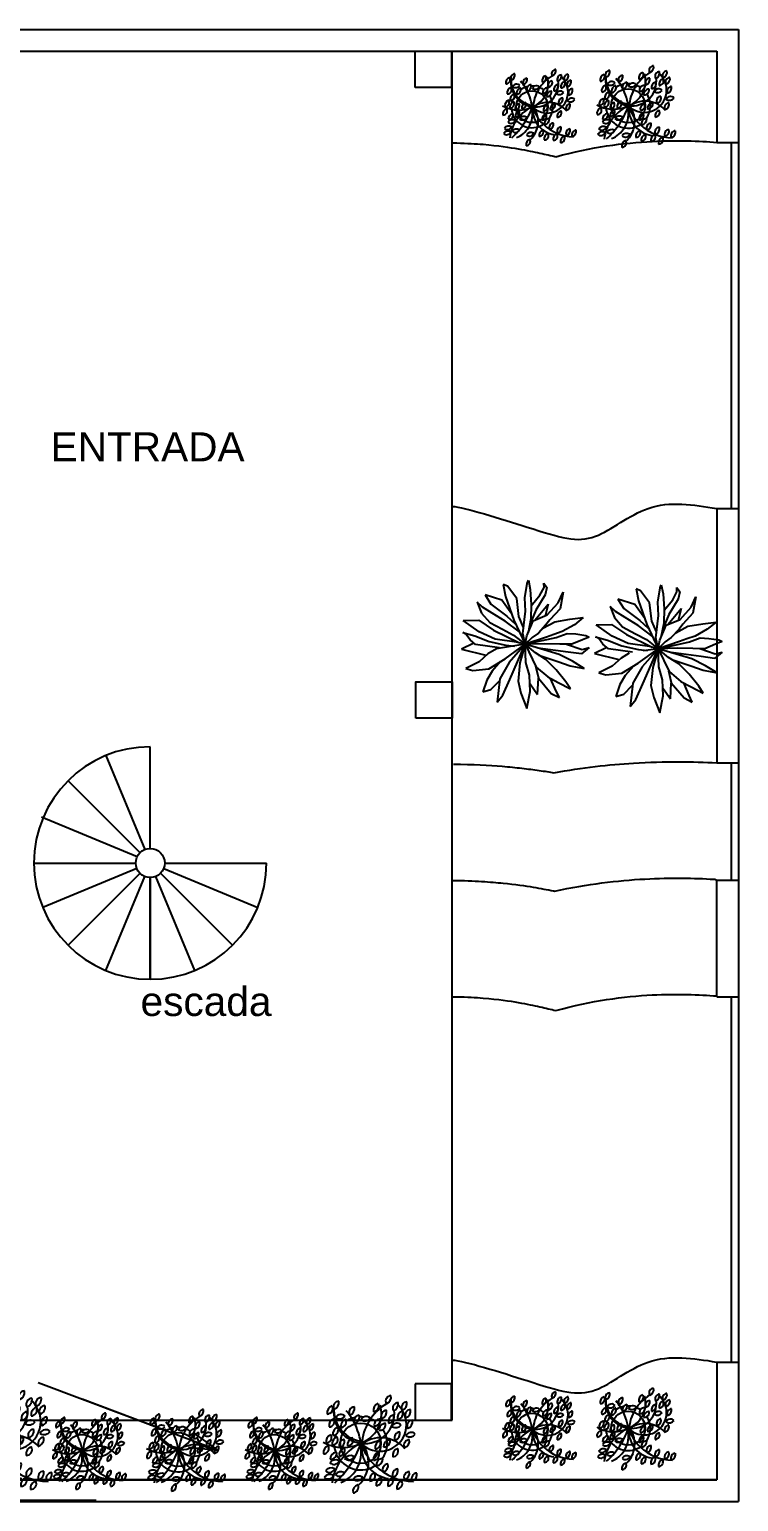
# Model space of a CAD drawing. Extents: x 130 to 509, y 87 to 225.
# Drawn here: x 343.83 to 348.71, y 150.93 to 161.06 of the extents above; entities that cross this region are included whole.
import ezdxf

# ---------------------------------------------------------------- set-up
doc = ezdxf.new("R2010")
doc.units = 0
doc.header["$LTSCALE"] = 7
doc.layers.get('0').update_dxf_attribs({"linetype": 'CONTINUOUS'})
for name, color, linetype in [('01', 7, 'CONTINUOUS'), ('02', 2, 'CONTINUOUS'), ('06', 6, 'CONTINUOUS'), ('60', 1, 'CONTINUOUS'), ('VEGET', 64, 'CONTINUOUS'), ('VEGET-I', 62, 'CONTINUOUS')]:
    doc.layers.add(name, color=color, linetype=linetype)
doc.styles.add('ARIAL', font='arial.ttf', dxfattribs={"height": 0.075})
doc.dimstyles.get("Standard").update_dxf_attribs({"dimtxt": 0.18, "dimasz": 0.18, "dimexe": 0.18, "dimexo": 0.0625, "dimgap": 0.09, "dimtad": 0, "dimtih": 1, "dimtoh": 1, "dimdec": 4, "dimzin": 0, "dimdsep": 46, "dimtxsty": 'Standard', "dimcen": 0.09, "dimadec": 0, "dimazin": 0, "dimtfac": 1, "dimtdec": 4, "dimtofl": 0, "dimtmove": 0, "dimatfit": 3, "dimfxl": 1, "dimtolj": 1, "dimtzin": 0, "dimarcsym": 0})

# ---------------------------------------------------------------- blocks, each defined once
blk = doc.blocks.new('VEGET-01')
at = {"layer": 'VEGET'}
for centre, radius, start, end in [((-0.1163, 0.1977), 0.0307, 93.38057, 204.4039), ((-0.1548, 0.2202), 0.0376, 288.17868, 12.61208), ((0.1653, 0.2272), 0.0307, 93.38057, 204.4039), ((0.1269, 0.2496), 0.0376, 288.17868, 12.61208), ((-0.1426, 0.1662), 0.0376, 107.13764, 191.57105), ((-0.1807, 0.1893), 0.0307, 272.33954, 23.36287), ((-0.106, 0.1258), 0.0307, 43.83851, 154.86184), ((-0.032, 0.1669), 0.0307, 93.38057, 204.4039), ((-0.059, 0.1546), 0.001, 204.4039, 288.17868), ((-0.0704, 0.1894), 0.0376, 288.17868, 12.61208), ((-0.0052, 0.1217), 0.0307, 93.38057, 143.98164), ((-0.0437, 0.1441), 0.0376, 357.96648, 12.61208), ((0.1057, 0.1788), 0.0376, 107.13764, 191.57105), ((0.0676, 0.202), 0.0307, 272.33954, 23.36287), ((0.1412, 0.1482), 0.0307, 93.38057, 204.4039), ((0.1027, 0.1707), 0.0376, 288.17868, 12.61208), ((0.1864, 0.1172), 0.0376, 107.13764, 191.57105), ((0.1483, 0.1403), 0.0307, 272.33954, 23.36287), ((0.2035, 0.1898), 0.0307, 93.38057, 204.4039), ((0.1756, 0.1521), 0.001, 23.36287, 107.13764), ((0.165, 0.2122), 0.0376, 288.17868, 12.61208), ((0.2354, 0.1377), 0.0376, 107.13764, 191.57105), ((0.1973, 0.1609), 0.0307, 272.33954, 23.36287), ((0.2511, 0.1938), 0.0307, 93.38057, 204.4039), ((0.2246, 0.1727), 0.001, 23.36287, 107.13764), ((0.2126, 0.2163), 0.0376, 288.17868, 12.61208), ((0.2704, 0.1525), 0.0307, 93.38057, 204.4039), ((0.2319, 0.175), 0.0376, 288.17868, 12.61208), ((-0.1331, 0.0966), 0.0376, 107.13764, 191.57105), ((-0.1712, 0.1198), 0.0307, 272.33954, 23.36287), ((-0.1126, 0.0514), 0.0376, 107.13764, 191.57105), ((-0.1439, 0.1316), 0.001, 23.36287, 107.13764), ((-0.1329, 0.1384), 0.001, 154.86184, 238.63661), ((-0.1139, 0.1696), 0.0376, 238.63661, 323.07002), ((-0.1233, 0.0863), 0.001, 23.36287, 107.13764), ((-0.1506, 0.0746), 0.0307, 5.64628, 23.36287), ((0, 0), 0.1429, 138.72336, 147.13049), ((-0.0699, 0.0935), 0.0376, 107.13764, 178.72476), ((-0.0806, 0.1284), 0.001, 23.36287, 107.13764), ((-0.1079, 0.1166), 0.0307, 6.6283, 23.36287), ((0, 0), 0.1429, 102.14243, 122.79041), ((0, 0), 0.1429, 83.7908, 92.46579), ((0.0302, 0.1151), 0.0307, 43.83851, 118.6061), ((0.0223, 0.159), 0.0376, 317.97949, 323.07002), ((0, 0), 0.1429, 56.45063, 69.43833), ((0.1041, 0.1014), 0.0307, 82.98914, 144.77841), ((0.0703, 0.1304), 0.0376, 316.37904, 2.22065), ((0, 0), 0.1429, 41.36895, 46.99327), ((0.1364, 0.0707), 0.0376, 94.88827, 140.76068), ((0.1141, 0.136), 0.001, 204.4039, 288.17868), ((0.1041, 0.1014), 0.0307, 303.72778, 11.1135), ((0, 0), 0.1429, 5.8965, 32.05556), ((0.1332, 0.1071), 0.001, 11.1135, 94.88827), ((0.1694, 0.0911), 0.001, 154.86184, 238.63661), ((0.1963, 0.0785), 0.0307, 43.83851, 154.86184), ((0.1885, 0.1224), 0.0376, 238.63661, 323.07002), ((0.2433, 0.1402), 0.001, 204.4039, 288.17868), ((0.2807, 0.095), 0.0307, 93.38057, 204.4039), ((0.2536, 0.0827), 0.001, 204.4039, 288.17868), ((0.2422, 0.1174), 0.0376, 288.17868, 12.61208), ((-0.149, 0.0097), 0.0376, 107.13764, 191.57105), ((-0.187, 0.0328), 0.0307, 272.33954, 23.36287), ((-0.1597, 0.0446), 0.001, 23.36287, 107.13764), ((-0.1157, -0.0014), 0.0376, 130.97907, 191.57105), ((-0.1506, 0.0746), 0.0307, 272.33954, 301.68545), ((0, 0), 0.1429, 160.20124, 169.12472), ((0.1607, -0.018), 0.0376, 94.88827, 119.61075), ((0.1285, 0.0127), 0.0307, 296.50201, 11.1135), ((0.1576, 0.0185), 0.001, 11.1135, 94.88827), ((0.2128, 0.0312), 0.0307, 93.38057, 204.4039), ((0.1857, 0.019), 0.001, 204.4039, 288.17868), ((0.1743, 0.0537), 0.0376, 288.17868, 12.61208), ((0.2642, -0.0099), 0.0307, 93.38057, 204.4039), ((0.2257, 0.0126), 0.0376, 288.17868, 12.61208), ((0.2455, 0.0418), 0.001, 154.86184, 238.63661), ((0.2724, 0.0292), 0.0307, 43.83851, 154.86184), ((0.2646, 0.073), 0.0376, 238.63661, 323.07002), ((-0.1632, -0.0488), 0.0376, 107.13764, 191.57105), ((-0.2012, -0.0257), 0.0307, 272.33954, 23.36287), ((-0.174, -0.0139), 0.001, 23.36287, 107.13764), ((-0.1272, -0.0856), 0.0376, 100.94367, 179.32168), ((-0.1595, -0.0549), 0.0307, 260.09017, 348.96864), ((-0.1538, 0.0218), 0.0307, 272.33954, 291.02522), ((0, 0), 0.1429, 182.76947, 199.93067), ((0, 0), 0.1429, 205.16484, 306.72262), ((0, 0), 0.1429, 325.01151, 354.07285), ((0.2101, -0.0646), 0.0376, 107.13764, 191.57105), ((0.172, -0.0415), 0.0307, 272.33954, 23.36287), ((0.1993, -0.0297), 0.001, 23.36287, 107.13764), ((0.2371, -0.0222), 0.001, 204.4039, 288.17868), ((-0.1595, -0.1693), 0.0376, 60.10462, 144.53803), ((-0.1685, -0.1256), 0.0307, 225.30652, 336.32985), ((-0.1348, -0.1261), 0.0376, 60.10462, 144.53803), ((-0.1438, -0.0825), 0.0307, 225.30652, 336.32985), ((-0.1413, -0.1376), 0.001, 336.32985, 60.10462), ((-0.1166, -0.0944), 0.001, 336.32985, 60.10462), ((0.1161, -0.1127), 0.0307, 183.55844, 194.01247), ((0.0873, -0.1199), 0.001, 194.01247, 277.78724), ((0.0823, -0.0836), 0.0376, 277.78724, 2.22065), ((0.1161, -0.1127), 0.0307, 82.98914, 88.17569), ((0.149, -0.1414), 0.0307, 93.38057, 204.4039), ((0.1106, -0.119), 0.0376, 288.17868, 12.61208), ((0.2025, -0.1682), 0.0307, 93.38057, 204.4039), ((0.164, -0.1457), 0.0376, 288.17868, 12.61208), ((-0.1657, -0.2042), 0.0376, 60.10462, 144.53803), ((-0.1747, -0.1606), 0.0307, 225.30652, 336.32985), ((-0.1474, -0.1725), 0.001, 336.32985, 60.10462), ((-0.106, -0.1898), 0.0376, 60.10462, 144.53803), ((-0.115, -0.1462), 0.0307, 225.30652, 336.32985), ((-0.0878, -0.1581), 0.001, 336.32985, 60.10462), ((-0.0042, -0.2592), 0.0376, 107.13764, 191.57105), ((-0.0422, -0.236), 0.0307, 272.33954, 23.36287), ((-0.0086, -0.2138), 0.0376, 60.10462, 144.53803), ((-0.0176, -0.1702), 0.0307, 225.30652, 336.32985), ((-0.015, -0.2242), 0.001, 23.36287, 107.13764), ((0.0097, -0.1821), 0.001, 336.32985, 60.10462), ((0.0863, -0.1954), 0.0376, 107.13764, 191.57105), ((0.0483, -0.1723), 0.0307, 272.33954, 23.36287), ((0.0755, -0.1605), 0.001, 23.36287, 107.13764), ((0.1213, -0.2201), 0.0376, 107.13764, 191.57105), ((0.0832, -0.1969), 0.0307, 272.33954, 23.36287), ((0.1105, -0.1852), 0.001, 23.36287, 107.13764), ((0.122, -0.1537), 0.001, 204.4039, 288.17868), ((0.183, -0.2222), 0.0376, 107.13764, 191.57105), ((0.1449, -0.199), 0.0307, 272.33954, 23.36287), ((0.1722, -0.1872), 0.001, 23.36287, 107.13764), ((0.1754, -0.1804), 0.001, 204.4039, 288.17868), ((0.2323, -0.2386), 0.0376, 107.13764, 191.57105), ((0.1943, -0.2154), 0.0307, 272.33954, 23.36287), ((0.2216, -0.2037), 0.001, 23.36287, 107.13764), ((0.2642, -0.1826), 0.0307, 93.38057, 204.4039), ((0.2371, -0.1948), 0.001, 204.4039, 288.17868), ((0.2257, -0.1601), 0.0376, 288.17868, 12.61208), ((0.305, -0.1901), 0.0307, 93.38057, 204.4039), ((0.278, -0.2024), 0.001, 204.4039, 288.17868), ((0.2666, -0.1676), 0.0376, 288.17868, 12.61208)]:
    blk.add_arc(centre, radius, start, end, dxfattribs=at)
at = {"layer": 'VEGET-I'}
for centre, radius in [((0.0002, 0.0009), 0.1093), ((0.0002, 0.0009), 0.1093), ((0.0017, 0.0009), 0.0101), ((0.0017, 0.0009), 0.0101)]:
    blk.add_circle(centre, radius, dxfattribs=at)
for centre, radius, start, end in [((0.0261, 0.1713), 0.1719, 176.96723, 212.41656), ((0.0279, 0.1813), 0.1719, 176.96723, 213.96318), ((-0.3509, -0.0531), 0.3568, 31.76546, 39.99551), ((0.2811, -0.0225), 0.2757, 117.33103, 145.74295), ((-0.06, 0.1614), 0.1719, 339.4885, 15.0874), ((0.0223, 0.159), 0.1594, 315.08964, 7.61396), ((0.1041, 0.1014), 0.1434, 283.58903, 45.69939), ((-0.1506, 0.0746), 0.0307, 301.68545, 5.64628), ((0.0261, 0.1713), 0.1719, 212.41656, 261.0002), ((0.0279, 0.1813), 0.1719, 213.96318, 261.0002), ((-0.0699, 0.0935), 0.0376, 178.72476, 191.57105), ((-0.1079, 0.1166), 0.0307, 272.33954, 6.6283), ((-0.3509, -0.0531), 0.3568, 8.69905, 31.76546), ((-0.0052, 0.1217), 0.0307, 143.98164, 204.4039), ((-0.0323, 0.1094), 0.001, 204.4039, 288.17868), ((-0.0437, 0.1441), 0.0376, 288.17868, 357.96648), ((-0.06, 0.1614), 0.1719, 291.05442, 339.4885), ((0.0033, 0.1278), 0.001, 154.86184, 238.63661), ((0.0302, 0.1151), 0.0307, 118.6061, 154.86184), ((0.0223, 0.159), 0.0376, 238.63661, 317.97949), ((0.2811, -0.0225), 0.2757, 145.74295, 172.71362), ((0.1041, 0.1014), 0.0307, 144.77841, 194.01247), ((0.0753, 0.0942), 0.001, 194.01247, 277.78724), ((0.0703, 0.1304), 0.0376, 277.78724, 316.37904), ((0.077, 0.0891), 0.001, 204.4039, 288.17868), ((0.1364, 0.0707), 0.0376, 140.76068, 179.32168), ((0.1041, 0.1014), 0.0307, 260.09017, 303.72778), ((-0.0941, 0.1962), 0.2176, 240.22964, 257.26623), ((-0.1538, 0.0218), 0.0307, 291.02522, 23.36287), ((-0.0941, 0.1962), 0.2176, 257.26623, 296.13413), ((-0.1157, -0.0014), 0.0376, 107.13764, 130.97907), ((-0.1265, 0.0335), 0.001, 23.36287, 107.13764), ((-0.0794, -0.014), 0.0376, 107.13764, 191.57105), ((-0.1174, 0.0091), 0.0307, 272.33954, 23.36287), ((-0.0901, 0.0209), 0.001, 23.36287, 107.13764), ((-0.0335, -0.0061), 0.0376, 107.13764, 191.57105), ((-0.0715, 0.017), 0.0307, 272.33954, 23.36287), ((-0.4763, 0.1634), 0.5049, 324.76435, 341.22297), ((-0.0443, 0.0288), 0.001, 23.36287, 107.13764), ((0.0223, 0.159), 0.1594, 262.59281, 315.08964), ((0.1041, 0.1014), 0.1434, 224.47927, 283.58903), ((0.2879, 0.097), 0.3018, 198.56021, 225.92154), ((-0.1294, -0.1001), 0.1719, 347.38628, 39.16327), ((0.1091, -0.1412), 0.1719, 79.60421, 124.95252), ((0.1152, -0.0219), 0.0376, 107.13764, 191.57105), ((0.0771, 0.0012), 0.0307, 272.33954, 23.36287), ((0.1044, 0.013), 0.001, 23.36287, 107.13764), ((0.1607, -0.018), 0.0376, 119.61075, 179.32168), ((0.1091, -0.1412), 0.1719, 40.91955, 79.60421), ((0.0002, 0.0009), 0.1429, 353.70299, 5.53986), ((-0.1272, -0.0856), 0.0376, 94.88827, 100.94367), ((-0.1304, -0.0492), 0.001, 11.1135, 94.88827), ((-0.1595, -0.0549), 0.0307, 348.96864, 11.1135), ((-0.0778, -0.0615), 0.0376, 107.13764, 191.57105), ((-0.1158, -0.0383), 0.0307, 272.33954, 23.36287), ((0.1196, -0.248), 0.2757, 117.33103, 145.81233), ((-0.0885, -0.0265), 0.001, 23.36287, 107.13764), ((-0.0559, -0.1028), 0.0376, 60.10462, 144.53803), ((-0.0649, -0.0592), 0.0307, 225.30652, 336.32985), ((-0.0376, -0.0711), 0.001, 336.32985, 60.10462), ((-0.169, -0.0502), 0.1719, 328.08334, 15.0874), ((0.1765, -0.0199), 0.1719, 176.96723, 221.82034), ((0.1073, -0.0836), 0.0376, 107.13764, 191.57105), ((0.0692, -0.0604), 0.0307, 272.33954, 23.36287), ((0.0965, -0.0487), 0.001, 23.36287, 107.13764), ((0.1285, 0.0127), 0.0307, 260.09017, 296.50201), ((0.1196, -0.248), 0.2757, 145.81233, 172.71362), ((-0.4763, 0.1634), 0.5049, 311.98543, 324.76435), ((-0.169, -0.0502), 0.1719, 291.05442, 328.08334), ((-0.1294, -0.1001), 0.1719, 315.1303, 347.38628), ((0.1765, -0.0199), 0.1719, 221.82034, 261.0002), ((0.2879, 0.097), 0.3018, 225.92154, 269.3964), ((0.1161, -0.1127), 0.0307, 88.17569, 183.55844)]:
    blk.add_arc(centre, radius, start, end, dxfattribs=at)

msp = doc.modelspace()

# ---------------------------------------------------------------- linework, layer by layer
for p, q in [((347.118, 157.225), (347.088, 157.238)), ((347.088, 157.238), (347.103, 157.156)), ((347.181, 157.142), (347.118, 157.225)), ((347.237, 157.145), (347.252, 157.245)), ((347.252, 157.245), (347.261, 157.267)), ((347.261, 157.267), (347.274, 157.203)), ((347.369, 157.216), (347.367, 157.247)), ((347.367, 157.247), (347.387, 157.216)), ((348.167, 157.215), (348.175, 157.236)), ((348.175, 157.236), (348.189, 157.173)), ((346.946, 157.082), (346.909, 157.116)), ((346.909, 157.116), (346.939, 157.04)), ((347.078, 157.129), (346.963, 157.167)), ((346.963, 157.167), (347.003, 157.102)), ((347.147, 157.033), (347.078, 157.129)), ((347.103, 157.156), (347.161, 156.993)), ((347.195, 157.017), (347.181, 157.142)), ((347.24, 157.055), (347.237, 157.145)), ((347.274, 157.203), (347.281, 157.1)), ((347.281, 157.091), (347.34, 157.164)), ((347.377, 157.167), (347.313, 157.062)), ((347.34, 157.164), (347.369, 157.216)), ((347.387, 157.216), (347.377, 157.167)), ((347.465, 157.111), (347.499, 157.184)), ((347.499, 157.184), (347.479, 157.071)), ((347.992, 157.099), (347.877, 157.137)), ((347.877, 157.137), (347.918, 157.072)), ((348.033, 157.195), (348.002, 157.207)), ((348.002, 157.207), (348.018, 157.126)), ((348.018, 157.126), (348.075, 156.963)), ((348.095, 157.111), (348.033, 157.195)), ((348.151, 157.115), (348.167, 157.215)), ((348.189, 157.173), (348.195, 157.07)), ((348.195, 157.061), (348.254, 157.133)), ((348.292, 157.137), (348.227, 157.032)), ((348.254, 157.133), (348.283, 157.186)), ((348.283, 157.186), (348.282, 157.217)), ((348.282, 157.217), (348.302, 157.186)), ((348.302, 157.186), (348.292, 157.137)), ((348.38, 157.081), (348.413, 157.153)), ((348.413, 157.153), (348.393, 157.041)), ((346.939, 157.04), (346.995, 156.977)), ((347.012, 157.04), (346.946, 157.082)), ((347.003, 157.102), (347.113, 157.02)), ((347.102, 156.986), (347.012, 157.04)), ((347.113, 157.02), (347.171, 156.968)), ((347.228, 156.942), (347.195, 157.017)), ((347.223, 156.901), (347.24, 157.055)), ((347.313, 157.062), (347.268, 156.956)), ((347.281, 157.1), (347.277, 157.002)), ((347.294, 156.988), (347.391, 157.028)), ((347.306, 156.993), (347.398, 157.102)), ((347.398, 157.102), (347.377, 157.02)), ((347.391, 157.028), (347.465, 157.111)), ((347.479, 157.071), (347.409, 156.995)), ((347.86, 157.052), (347.823, 157.086)), ((347.823, 157.086), (347.854, 157.01)), ((347.926, 157.01), (347.86, 157.052)), ((347.918, 157.072), (348.028, 156.99)), ((348.061, 157.003), (347.992, 157.099)), ((348.109, 156.986), (348.095, 157.111)), ((348.138, 156.87), (348.155, 157.024)), ((348.155, 157.024), (348.151, 157.115)), ((348.227, 157.032), (348.183, 156.925)), ((348.195, 157.07), (348.192, 156.972)), ((348.221, 156.963), (348.312, 157.072)), ((348.312, 157.072), (348.292, 156.99)), ((348.305, 156.997), (348.38, 157.081)), ((348.393, 157.041), (348.324, 156.965)), ((346.812, 156.991), (346.919, 156.993)), ((346.922, 156.912), (346.812, 156.991)), ((346.919, 156.993), (347.02, 156.924)), ((346.995, 156.977), (347.083, 156.93)), ((347.02, 156.924), (347.199, 156.836)), ((347.083, 156.93), (347.159, 156.888)), ((347.199, 156.911), (347.102, 156.986)), ((347.161, 156.993), (347.238, 156.826)), ((347.25, 156.885), (347.294, 156.988)), ((347.277, 157.002), (347.259, 156.905)), ((347.382, 156.961), (347.33, 156.903)), ((347.36, 156.936), (347.443, 156.981)), ((347.409, 156.995), (347.382, 156.961)), ((347.443, 156.981), (347.546, 156.999)), ((347.577, 156.961), (347.494, 156.914)), ((347.546, 156.999), (347.638, 157.01)), ((347.638, 157.01), (347.577, 156.961)), ((347.727, 156.961), (347.833, 156.963)), ((347.837, 156.881), (347.727, 156.961)), ((347.833, 156.963), (347.935, 156.894)), ((347.854, 157.01), (347.909, 156.947)), ((347.909, 156.947), (347.997, 156.899)), ((348.016, 156.956), (347.926, 157.01)), ((348.113, 156.881), (348.016, 156.956)), ((348.028, 156.99), (348.085, 156.937)), ((348.075, 156.963), (348.153, 156.795)), ((348.142, 156.912), (348.109, 156.986)), ((348.165, 156.854), (348.209, 156.957)), ((348.192, 156.972), (348.173, 156.874)), ((348.209, 156.957), (348.305, 156.997)), ((348.297, 156.93), (348.244, 156.872)), ((348.275, 156.906), (348.358, 156.95)), ((348.324, 156.965), (348.297, 156.93)), ((348.358, 156.95), (348.461, 156.968)), ((348.491, 156.93), (348.408, 156.883)), ((348.461, 156.968), (348.552, 156.979)), ((348.552, 156.979), (348.491, 156.93)), ((346.886, 156.835), (346.801, 156.792)), ((346.831, 156.895), (346.809, 156.908)), ((346.809, 156.908), (346.892, 156.885)), ((346.86, 156.857), (346.831, 156.895)), ((346.897, 156.825), (346.86, 156.857)), ((346.892, 156.885), (346.99, 156.846)), ((347.063, 156.801), (346.897, 156.825)), ((347.032, 156.861), (346.922, 156.912)), ((346.99, 156.846), (347.105, 156.821)), ((347.179, 156.841), (347.032, 156.861)), ((347.102, 156.727), (347.238, 156.826)), ((347.105, 156.821), (347.166, 156.814)), ((347.238, 156.826), (347.129, 156.701)), ((347.134, 156.584), (347.238, 156.826)), ((347.238, 156.826), (347.137, 156.81)), ((347.159, 156.888), (347.238, 156.826)), ((347.238, 156.826), (347.179, 156.841)), ((347.238, 156.826), (347.201, 156.698)), ((347.238, 156.826), (347.223, 156.901)), ((347.238, 156.826), (347.25, 156.885)), ((347.386, 156.875), (347.238, 156.826)), ((347.288, 156.874), (347.238, 156.826)), ((347.238, 156.826), (347.453, 156.874)), ((347.372, 156.83), (347.238, 156.826)), ((347.244, 156.701), (347.238, 156.826)), ((347.238, 156.826), (347.315, 156.669)), ((347.31, 156.767), (347.238, 156.826)), ((347.472, 156.756), (347.238, 156.826)), ((347.33, 156.903), (347.288, 156.874)), ((347.477, 156.828), (347.372, 156.83)), ((347.436, 156.894), (347.386, 156.875)), ((347.494, 156.914), (347.436, 156.894)), ((347.453, 156.874), (347.528, 156.901)), ((347.56, 156.827), (347.477, 156.828)), ((347.524, 156.827), (347.631, 156.79)), ((347.528, 156.901), (347.587, 156.897)), ((347.633, 156.857), (347.56, 156.827)), ((347.587, 156.897), (347.656, 156.886)), ((347.678, 156.875), (347.633, 156.857)), ((347.656, 156.886), (347.678, 156.875)), ((347.745, 156.865), (347.723, 156.878)), ((347.723, 156.878), (347.806, 156.854)), ((347.774, 156.827), (347.745, 156.865)), ((347.811, 156.794), (347.774, 156.827)), ((347.806, 156.854), (347.904, 156.816)), ((347.947, 156.831), (347.837, 156.881)), ((347.904, 156.816), (348.019, 156.791)), ((347.935, 156.894), (348.113, 156.806)), ((348.094, 156.811), (347.947, 156.831)), ((347.997, 156.899), (348.074, 156.858)), ((348.074, 156.858), (348.153, 156.795)), ((348.153, 156.795), (348.138, 156.87)), ((348.153, 156.795), (348.165, 156.854)), ((348.3, 156.845), (348.153, 156.795)), ((348.202, 156.843), (348.153, 156.795)), ((348.153, 156.795), (348.368, 156.843)), ((348.244, 156.872), (348.202, 156.843)), ((348.351, 156.863), (348.3, 156.845)), ((348.408, 156.883), (348.351, 156.863)), ((348.368, 156.843), (348.442, 156.87)), ((348.442, 156.87), (348.501, 156.867)), ((348.547, 156.827), (348.474, 156.796)), ((348.501, 156.867), (348.571, 156.856)), ((348.593, 156.845), (348.547, 156.827)), ((348.571, 156.856), (348.593, 156.845)), ((346.801, 156.792), (346.968, 156.752)), ((346.983, 156.761), (346.922, 156.705)), ((347.041, 156.796), (346.983, 156.761)), ((346.988, 156.658), (347.102, 156.727)), ((347.137, 156.81), (347.041, 156.796)), ((347.381, 156.721), (347.31, 156.767)), ((347.535, 156.772), (347.327, 156.799)), ((347.332, 156.752), (347.464, 156.707)), ((347.452, 156.651), (347.381, 156.721)), ((347.565, 156.709), (347.472, 156.756)), ((347.626, 156.76), (347.535, 156.772)), ((347.678, 156.803), (347.626, 156.76)), ((347.631, 156.79), (347.678, 156.803)), ((347.8, 156.804), (347.715, 156.762)), ((347.715, 156.762), (347.882, 156.722)), ((347.977, 156.771), (347.811, 156.794)), ((347.898, 156.731), (347.837, 156.675)), ((347.955, 156.765), (347.898, 156.731)), ((348.016, 156.696), (348.153, 156.795)), ((348.019, 156.791), (348.081, 156.784)), ((348.153, 156.795), (348.043, 156.671)), ((348.048, 156.553), (348.153, 156.795)), ((348.153, 156.795), (348.051, 156.78)), ((348.153, 156.795), (348.094, 156.811)), ((348.153, 156.795), (348.116, 156.667)), ((348.287, 156.8), (348.153, 156.795)), ((348.158, 156.671), (348.153, 156.795)), ((348.153, 156.795), (348.229, 156.638)), ((348.224, 156.736), (348.153, 156.795)), ((348.386, 156.725), (348.153, 156.795)), ((348.295, 156.691), (348.224, 156.736)), ((348.449, 156.742), (348.242, 156.769)), ((348.247, 156.722), (348.378, 156.677)), ((348.391, 156.798), (348.287, 156.8)), ((348.479, 156.678), (348.386, 156.725)), ((348.474, 156.796), (348.391, 156.798)), ((348.439, 156.797), (348.545, 156.76)), ((348.54, 156.729), (348.449, 156.742)), ((348.593, 156.773), (348.54, 156.729)), ((348.545, 156.76), (348.593, 156.773)), ((346.922, 156.705), (346.831, 156.66)), ((346.831, 156.66), (346.878, 156.645)), ((346.878, 156.645), (346.988, 156.658)), ((347.012, 156.642), (346.975, 156.58)), ((347.068, 156.707), (347.012, 156.642)), ((347.129, 156.701), (347.064, 156.589)), ((347.201, 156.698), (347.19, 156.573)), ((347.269, 156.613), (347.244, 156.701)), ((347.272, 156.502), (347.269, 156.613)), ((347.332, 156.593), (347.311, 156.673)), ((347.315, 156.669), (347.394, 156.602)), ((347.519, 156.567), (347.452, 156.651)), ((347.464, 156.707), (347.548, 156.678)), ((347.548, 156.678), (347.644, 156.66)), ((347.644, 156.66), (347.565, 156.709)), ((347.837, 156.675), (347.745, 156.629)), ((347.745, 156.629), (347.793, 156.615)), ((347.793, 156.615), (347.903, 156.628)), ((347.926, 156.611), (347.889, 156.55)), ((347.903, 156.628), (348.016, 156.696)), ((347.983, 156.676), (347.926, 156.611)), ((348.043, 156.671), (347.979, 156.559)), ((348.116, 156.667), (348.104, 156.542)), ((348.183, 156.582), (348.158, 156.671)), ((348.246, 156.562), (348.226, 156.642)), ((348.229, 156.638), (348.309, 156.571)), ((348.366, 156.62), (348.295, 156.691)), ((348.434, 156.537), (348.366, 156.62)), ((348.378, 156.677), (348.462, 156.648)), ((348.462, 156.648), (348.559, 156.629)), ((348.559, 156.629), (348.479, 156.678)), ((346.975, 156.58), (346.948, 156.499)), ((346.948, 156.499), (347.003, 156.515)), ((347.003, 156.515), (347.061, 156.573)), ((347.064, 156.589), (347.047, 156.428)), ((347.085, 156.477), (347.134, 156.584)), ((347.19, 156.573), (347.21, 156.49)), ((347.272, 156.553), (347.323, 156.48)), ((347.323, 156.48), (347.33, 156.593)), ((347.33, 156.593), (347.418, 156.488)), ((347.394, 156.602), (347.465, 156.564)), ((347.452, 156.504), (347.414, 156.591)), ((347.465, 156.564), (347.55, 156.52)), ((347.55, 156.52), (347.519, 156.567)), ((347.889, 156.55), (347.862, 156.468)), ((347.918, 156.484), (347.975, 156.542)), ((347.979, 156.559), (347.962, 156.397)), ((347.999, 156.446), (348.048, 156.553)), ((348.104, 156.542), (348.124, 156.459)), ((348.187, 156.472), (348.183, 156.582)), ((348.187, 156.522), (348.238, 156.45)), ((348.238, 156.45), (348.244, 156.562)), ((348.244, 156.562), (348.332, 156.457)), ((348.309, 156.571), (348.38, 156.533)), ((348.366, 156.474), (348.329, 156.561)), ((348.38, 156.533), (348.464, 156.49)), ((348.464, 156.49), (348.434, 156.537)), ((347.047, 156.428), (347.085, 156.477)), ((347.21, 156.49), (347.25, 156.384)), ((347.25, 156.384), (347.272, 156.502)), ((347.418, 156.488), (347.474, 156.459)), ((347.474, 156.459), (347.452, 156.504)), ((347.862, 156.468), (347.918, 156.484)), ((347.962, 156.397), (347.999, 156.446)), ((348.124, 156.459), (348.165, 156.354)), ((348.165, 156.354), (348.187, 156.472)), ((348.332, 156.457), (348.388, 156.428)), ((348.388, 156.428), (348.366, 156.474))]:
    msp.add_line(p, q)
at = {"layer": '01'}
for p, q in [((348.556, 160.28), (348.706, 160.28)), ((348.556, 157.761), (348.706, 157.761)), ((344.66, 155.421), (344.66, 156.121)), ((344.354, 156.06), (344.622, 155.414)), ((348.556, 156.01), (348.706, 156.01)), ((344.59, 155.392), (344.095, 155.887)), ((344.57, 155.364), (343.912, 155.637)), ((343.86, 155.321), (344.56, 155.321)), ((344.76, 155.321), (344.896, 155.321)), ((344.76, 155.321), (345.46, 155.321)), ((344.568, 155.283), (343.921, 155.015)), ((344.59, 155.251), (344.095, 154.756)), ((344.354, 154.582), (344.622, 155.229)), ((344.66, 154.521), (344.66, 155.221)), ((344.66, 155.221), (344.66, 154.521)), ((344.966, 154.582), (344.699, 155.229)), ((344.731, 155.251), (345.226, 154.756)), ((344.753, 155.283), (345.399, 155.015)), ((348.556, 151.887), (348.706, 151.887))]:
    msp.add_line(p, q, dxfattribs=at)
msp.add_circle((344.66, 155.321), 0.1, dxfattribs=at)
msp.add_arc((344.66, 155.321), 0.8, 90, 0, dxfattribs=at)
for points, knots in [([(346.736, 160.276), (346.747, 160.276), (346.758, 160.276), (346.841, 160.274), (346.899, 160.271), (347.058, 160.257), (347.13, 160.246), (347.251, 160.225), (347.298, 160.215), (347.381, 160.197), (347.416, 160.189), (347.449, 160.181)], [0.143007, 0.143007, 0.143007, 0.143007, 0.1452363, 0.1452363, 0.1609219, 0.1609219, 0.1951043, 0.1951043, 0.2292866, 0.2292866, 0.2622654, 0.2622654, 0.2622654, 0.2622654]), ([(347.449, 160.181), (347.692, 160.248), (347.919, 160.277), (348.287, 160.296), (348.435, 160.29), (348.556, 160.28)], [1.4426321, 1.4426321, 1.4426321, 1.4426321, 1.5702201, 1.5702201, 1.6864519, 1.6864519, 1.6864519, 1.6864519]), ([(346.736, 157.775), (346.821, 157.77), (347.395, 157.589), (347.691, 157.489), (348.094, 157.837), (348.395, 157.787), (348.556, 157.761)], [0.155842, 0.155842, 0.155842, 0.155842, 0.525294, 0.999295, 1.409809, 1.882019, 1.882019, 1.882019, 1.882019]), ([(347.436, 155.942), (347.632, 155.978), (347.816, 155.998), (348.204, 156.022), (348.395, 156.019), (348.556, 156.01)], [1.4913238, 1.4913238, 1.4913238, 1.4913238, 1.5635287, 1.5635287, 1.6593536, 1.6593536, 1.6593536, 1.6593536]), ([(346.745, 156.001), (346.88, 156.001), (346.991, 155.994), (347.13, 155.983), (347.173, 155.978), (347.258, 155.969), (347.298, 155.963), (347.373, 155.953), (347.406, 155.947), (347.436, 155.942)], [0.14300704, 0.14300704, 0.14300704, 0.14300704, 0.16070686, 0.16070686, 0.17077548, 0.17077548, 0.1808441, 0.1808441, 0.19177912, 0.19177912, 0.19177912, 0.19177912]), ([(346.74, 155.201), (346.817, 155.201), (346.882, 155.198), (346.997, 155.191), (347.043, 155.187), (347.17, 155.174), (347.24, 155.164), (347.346, 155.146), (347.391, 155.138), (347.435, 155.129), (347.438, 155.129), (347.441, 155.128)], [0.14300704, 0.14300704, 0.14300704, 0.14300704, 0.15508531, 0.15508531, 0.16716358, 0.16716358, 0.19008998, 0.19008998, 0.21301637, 0.21301637, 0.21470311, 0.21470311, 0.21470311, 0.21470311]), ([(347.441, 155.128), (347.667, 155.177), (347.877, 155.201), (348.245, 155.221), (348.403, 155.218), (348.544, 155.209), (348.55, 155.209), (348.556, 155.202)], [1.4714975, 1.4714975, 1.4714975, 1.4714975, 1.5686185, 1.5686185, 1.6654141, 1.6654141, 1.6700851, 1.6700851, 1.6700851, 1.6700851]), ([(346.736, 154.401), (346.747, 154.401), (346.758, 154.401), (346.841, 154.4), (346.899, 154.396), (347.058, 154.383), (347.13, 154.372), (347.251, 154.351), (347.298, 154.341), (347.381, 154.323), (347.416, 154.314), (347.449, 154.306)], [0.143007, 0.143007, 0.143007, 0.143007, 0.1452363, 0.1452363, 0.1609219, 0.1609219, 0.1951043, 0.1951043, 0.2292866, 0.2292866, 0.2622654, 0.2622654, 0.2622654, 0.2622654]), ([(347.449, 154.306), (347.692, 154.374), (347.919, 154.403), (348.287, 154.422), (348.435, 154.416), (348.556, 154.406)], [1.4426321, 1.4426321, 1.4426321, 1.4426321, 1.5702201, 1.5702201, 1.6864519, 1.6864519, 1.6864519, 1.6864519]), ([(346.736, 151.901), (346.821, 151.896), (347.395, 151.715), (347.691, 151.615), (348.094, 151.962), (348.395, 151.913), (348.556, 151.887)], [0.155842, 0.155842, 0.155842, 0.155842, 0.525294, 0.999295, 1.409809, 1.882019, 1.882019, 1.882019, 1.882019])]:
    msp.add_open_spline(points, degree=3, knots=knots, dxfattribs=at)
at = {"layer": '02'}
for p, q in [((346.736, 151.487), (346.736, 160.907)), ((338.356, 151.487), (346.736, 151.487))]:
    msp.add_line(p, q, dxfattribs=at)
at = {"layer": '06'}
for p, q in [((323.656, 161.057), (348.706, 161.057)), ((348.706, 161.057), (348.706, 160.28)), ((332.226, 160.907), (348.556, 160.907)), ((348.556, 160.907), (348.556, 160.28)), ((348.656, 160.28), (348.656, 157.761)), ((348.706, 160.28), (348.706, 157.761)), ((348.556, 157.761), (348.556, 156.01)), ((348.706, 157.761), (348.706, 156.01)), ((348.656, 156.01), (348.656, 155.202)), ((348.706, 156.01), (348.706, 155.202)), ((348.556, 154.406), (348.556, 155.202)), ((348.556, 155.202), (348.706, 155.202)), ((348.706, 155.202), (348.706, 154.4)), ((348.556, 154.4), (348.706, 154.4)), ((348.656, 154.4), (348.656, 151.887)), ((348.706, 154.4), (348.706, 151.887)), ((348.556, 151.887), (348.556, 151.077)), ((348.706, 151.887), (348.706, 150.927)), ((323.806, 151.077), (348.556, 151.077)), ((348.556, 151.077), (338.356, 151.077)), ((323.656, 150.927), (348.706, 150.927))]:
    msp.add_line(p, q, dxfattribs=at)
for points in [[(346.482, 160.657), (346.482, 160.907), (346.732, 160.907), (346.732, 160.657)], [(346.486, 156.317), (346.486, 156.567), (346.736, 156.567), (346.736, 156.317)], [(346.482, 151.737), (346.482, 151.487), (346.732, 151.487), (346.732, 151.737)]]:
    msp.add_lwpolyline(points, close=True, dxfattribs=at)
at = {"layer": '60'}
msp.add_line((340.466, 150.937), (344.289, 150.937), dxfattribs=at)

# ---------------------------------------------------------------- block references
at = {"layer": '01'}
for p in [(347.286, 160.524), (347.286, 151.424), (344.19, 151.278), (345.514, 151.278)]:
    msp.add_blockref('VEGET-01', p, dxfattribs=at)
for p, xscale, yscale, zscale in [((347.947, 160.531), 1.070604906029914, 1.070604906029914, 1.070604906029914), ((343.574, 151.341), 1.346605513677132, 1.346605513677132, 1.346605513677132), ((346.107, 151.327), 1.276423170078345, 1.276423170078345, 1.276423170078345), ((347.947, 151.431), 1.070604906029914, 1.070604906029914, 1.070604906029914), ((344.851, 151.285), 1.070604906029914, 1.070604906029914, 1.070604906029914)]:
    msp.add_blockref('VEGET-01', p, dxfattribs=dict(at, xscale=xscale, yscale=yscale, zscale=zscale))

# ---------------------------------------------------------------- texts
at = {"layer": '01', "char_height": 0.2, "attachment_point": 6, "style": 'ARIAL'}
for s, insert in [('ENTRADA', (345.309, 158.185)), ('escada', (345.494, 154.367))]:
    msp.add_mtext(s, dxfattribs=dict(at, insert=insert))

# ---------------------------------------------------------------- leaders
at = {"layer": '01'}
msp.add_leader([(345.128, 151.278), (343.89, 151.745)], dimstyle='Standard', override={"dimtxt": 0.1, "dimasz": 0.2, "dimexe": 0.1, "dimexo": 0.25, "dimgap": 0.07, "dimtad": 1, "dimtih": 0, "dimtoh": 0, "dimdec": 2, "dimzin": 8, "dimcen": -0.1, "dimclrt": 2, "dimtdec": 2, "dimtofl": 1, "dimldrblk": 'OPEN30'}, dxfattribs=at)

doc.saveas('drawing.dxf')
